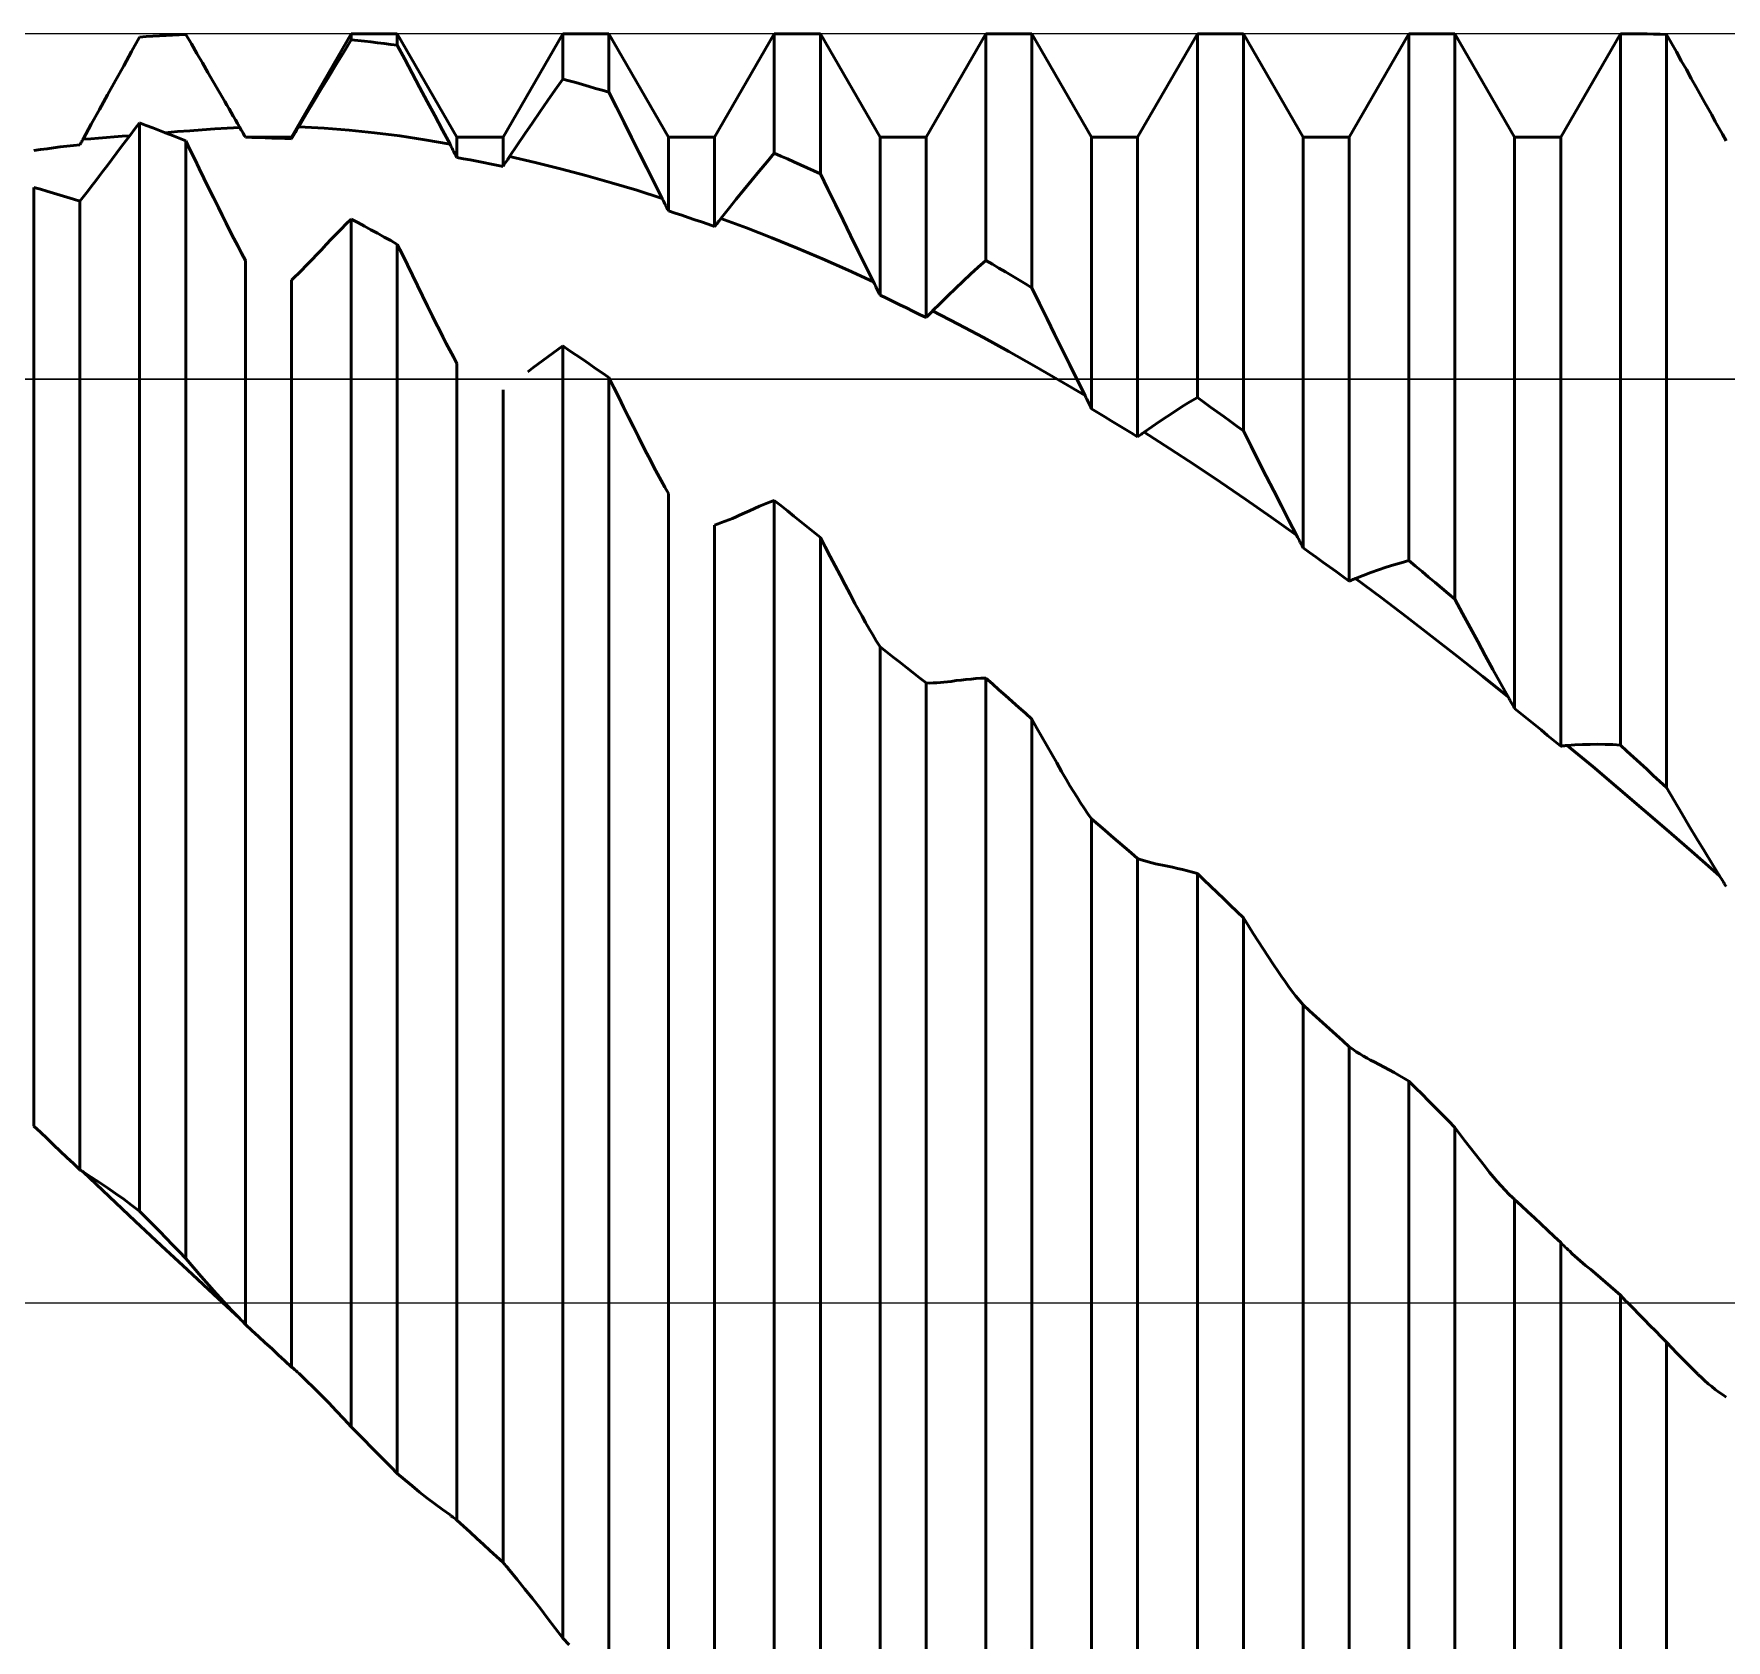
# Model space of a CAD drawing. Header units: millimetres. Extents: x -108 to 139, y -57 to 79.
# Drawn here: x 23.62 to 36.32, y -2.53 to 9.53 of the extents above; entities that cross this region are included whole.
import ezdxf

# ---------------------------------------------------------------- set-up
doc = ezdxf.new("R2010")
doc.units = ezdxf.units.MM
doc.header["$LTSCALE"] = 8
doc.linetypes.add('LONGDASH_DASH', pattern=[0.85, 0.4, -0.2, 0.05, -0.2])
for name, color, linetype in [('1', 4, 'CONTINUOUS'), ('4', 2, 'LONGDASH_DASH'), ('CUT', 1, 'CONTINUOUS'), ('NOCUT', 7, 'CONTINUOUS'), ('SK4', 2, 'LONGDASH_DASH')]:
    doc.layers.add(name, color=color, linetype=linetype)

msp = doc.modelspace()

# ---------------------------------------------------------------- linework, layer by layer
at = {"layer": '1', "color": 4, "linetype": 'CONTINUOUS', "lineweight": 50}
for p, q in [((24.355, 9.392), (24.415, 9.5)), ((24.415, 9.5), (24.464, 9.504)), ((24.464, 9.504), (24.514, 9.507)), ((24.514, 9.507), (24.563, 9.51)), ((24.563, 9.51), (24.613, 9.513)), ((24.613, 9.513), (24.662, 9.515)), ((24.662, 9.515), (24.712, 9.517)), ((24.712, 9.517), (24.761, 9.519)), ((24.803, 9.449), (24.761, 9.519)), ((24.845, 9.378), (24.803, 9.449)), ((25.555, 8.75), (26.003, 9.525)), ((25.947, 9.388), (26.003, 9.479)), ((26.003, 9.525), (26.349, 9.525)), ((26.003, 9.479), (26.003, 9.525)), ((26.052, 9.474), (26.003, 9.479)), ((26.102, 9.469), (26.052, 9.474)), ((26.151, 9.464), (26.102, 9.469)), ((26.201, 9.458), (26.151, 9.464)), ((26.25, 9.452), (26.201, 9.458)), ((26.3, 9.445), (26.25, 9.452)), ((26.349, 9.439), (26.3, 9.445)), ((26.797, 8.75), (26.349, 9.525)), ((26.349, 9.439), (26.349, 9.525)), ((26.405, 9.334), (26.349, 9.439)), ((27.143, 8.75), (27.591, 9.525)), ((27.591, 9.525), (27.937, 9.525)), ((27.591, 9.186), (27.591, 9.525)), ((28.385, 8.75), (27.937, 9.525)), ((27.937, 9.087), (27.937, 9.525)), ((28.731, 8.75), (29.179, 9.525)), ((29.179, 9.525), (29.525, 9.525)), ((29.179, 8.629), (29.179, 9.525)), ((29.973, 8.75), (29.525, 9.525)), ((29.525, 8.474), (29.525, 9.525)), ((30.319, 8.75), (30.767, 9.525)), ((30.767, 9.525), (31.113, 9.525)), ((30.767, 7.825), (30.767, 9.525)), ((31.561, 8.75), (31.113, 9.525)), ((31.113, 7.618), (31.113, 9.525)), ((31.907, 8.75), (32.355, 9.525)), ((32.355, 9.525), (32.701, 9.525)), ((32.355, 6.795), (32.355, 9.525)), ((33.149, 8.75), (32.701, 9.525)), ((32.701, 6.544), (32.701, 9.525)), ((33.495, 8.75), (33.943, 9.525)), ((33.943, 9.525), (34.289, 9.525)), ((33.943, 5.571), (33.943, 9.525)), ((34.737, 8.75), (34.289, 9.525)), ((34.289, 5.281), (34.289, 9.525)), ((35.083, 8.75), (35.531, 9.525)), ((35.531, 9.525), (35.586, 9.525)), ((35.531, 4.187), (35.531, 9.525)), ((35.635, 9.525), (35.586, 9.525)), ((35.683, 9.524), (35.635, 9.525)), ((35.732, 9.524), (35.683, 9.524)), ((35.78, 9.523), (35.732, 9.524)), ((35.829, 9.522), (35.78, 9.523)), ((35.877, 9.52), (35.829, 9.522)), ((35.914, 9.455), (35.877, 9.52)), ((35.877, 3.867), (35.877, 9.52)), ((35.951, 9.389), (35.914, 9.455)), ((24.234, 9.176), (24.295, 9.284)), ((24.295, 9.284), (24.355, 9.392)), ((24.886, 9.307), (24.845, 9.378)), ((24.928, 9.235), (24.886, 9.307)), ((25.835, 9.203), (25.891, 9.296)), ((25.891, 9.296), (25.947, 9.388)), ((26.461, 9.23), (26.405, 9.334)), ((35.988, 9.323), (35.951, 9.389)), ((36.026, 9.257), (35.988, 9.323)), ((24.174, 9.067), (24.234, 9.176)), ((24.97, 9.163), (24.928, 9.235)), ((25.012, 9.09), (24.97, 9.163)), ((25.778, 9.11), (25.835, 9.203)), ((26.517, 9.124), (26.461, 9.23)), ((27.534, 9.105), (27.591, 9.186)), ((27.64, 9.173), (27.591, 9.186)), ((27.69, 9.159), (27.64, 9.173)), ((27.739, 9.145), (27.69, 9.159)), ((36.063, 9.191), (36.026, 9.257)), ((36.1, 9.124), (36.063, 9.191)), ((24.113, 8.957), (24.174, 9.067)), ((25.054, 9.018), (25.012, 9.09)), ((25.722, 9.016), (25.778, 9.11)), ((26.574, 9.018), (26.517, 9.124)), ((27.421, 8.941), (27.477, 9.023)), ((27.477, 9.023), (27.534, 9.105)), ((27.789, 9.131), (27.739, 9.145)), ((27.838, 9.116), (27.789, 9.131)), ((27.888, 9.102), (27.838, 9.116)), ((27.937, 9.087), (27.888, 9.102)), ((27.994, 8.974), (27.937, 9.087)), ((36.137, 9.058), (36.1, 9.124)), ((36.163, 9.011), (36.137, 9.058)), ((24.052, 8.846), (24.113, 8.957)), ((25.07, 8.99), (25.054, 9.018)), ((25.209, 8.75), (25.054, 9.018)), ((25.086, 8.963), (25.07, 8.99)), ((25.102, 8.935), (25.086, 8.963)), ((25.118, 8.907), (25.102, 8.935)), ((25.134, 8.879), (25.118, 8.907)), ((25.609, 8.827), (25.665, 8.922)), ((25.665, 8.922), (25.722, 9.016)), ((26.631, 8.911), (26.574, 9.018)), ((26.688, 8.803), (26.631, 8.911)), ((27.364, 8.858), (27.421, 8.941)), ((28.051, 8.86), (27.994, 8.974)), ((36.19, 8.964), (36.163, 9.011)), ((36.216, 8.916), (36.19, 8.964)), ((36.243, 8.868), (36.216, 8.916)), ((23.99, 8.735), (24.052, 8.846)), ((24.311, 8.722), (24.346, 8.767)), ((24.346, 8.767), (24.38, 8.812)), ((24.38, 8.812), (24.415, 8.856)), ((24.464, 8.837), (24.415, 8.856)), ((24.415, 0.689), (24.415, 8.856)), ((24.514, 8.819), (24.464, 8.837)), ((24.563, 8.799), (24.514, 8.819)), ((24.613, 8.78), (24.563, 8.799)), ((24.604, 8.783), (24.698, 8.791)), ((24.662, 8.761), (24.613, 8.78)), ((24.698, 8.791), (24.791, 8.798)), ((24.791, 8.798), (24.885, 8.805)), ((24.885, 8.805), (24.979, 8.811)), ((24.979, 8.811), (25.072, 8.817)), ((25.072, 8.817), (25.166, 8.823)), ((25.15, 8.851), (25.134, 8.879)), ((25.166, 8.823), (25.15, 8.851)), ((25.172, 8.812), (25.166, 8.823)), ((25.178, 8.801), (25.172, 8.812)), ((25.185, 8.791), (25.178, 8.801)), ((25.191, 8.78), (25.185, 8.791)), ((25.197, 8.77), (25.191, 8.78)), ((25.203, 8.759), (25.197, 8.77)), ((25.571, 8.762), (25.578, 8.775)), ((25.578, 8.775), (25.586, 8.788)), ((25.586, 8.788), (25.593, 8.801)), ((25.593, 8.801), (25.601, 8.814)), ((25.601, 8.814), (25.609, 8.827)), ((25.799, 8.818), (25.609, 8.827)), ((25.988, 8.803), (25.799, 8.818)), ((26.178, 8.783), (25.988, 8.803)), ((26.367, 8.759), (26.178, 8.783)), ((26.745, 8.696), (26.688, 8.803)), ((27.249, 8.689), (27.307, 8.774)), ((27.307, 8.774), (27.364, 8.858)), ((28.108, 8.747), (28.051, 8.86)), ((36.27, 8.819), (36.243, 8.868)), ((36.297, 8.771), (36.27, 8.819)), ((36.325, 8.721), (36.297, 8.771)), ((23.621, 8.649), (23.67, 8.656)), ((23.67, 8.656), (23.72, 8.663)), ((23.72, 8.663), (23.769, 8.669)), ((23.769, 8.669), (23.819, 8.676)), ((23.819, 8.676), (23.868, 8.682)), ((23.868, 8.682), (23.918, 8.687)), ((23.918, 8.687), (23.967, 8.693)), ((23.967, 8.693), (23.971, 8.699)), ((23.971, 8.699), (23.974, 8.705)), ((23.974, 8.705), (23.977, 8.711)), ((23.977, 8.711), (23.98, 8.717)), ((23.98, 8.717), (23.984, 8.723)), ((23.984, 8.723), (23.987, 8.729)), ((23.987, 8.729), (23.99, 8.735)), ((23.99, 8.735), (24.049, 8.738)), ((24.049, 8.738), (24.107, 8.742)), ((24.107, 8.742), (24.166, 8.746)), ((24.166, 8.746), (24.224, 8.751)), ((24.224, 8.751), (24.283, 8.756)), ((24.241, 8.629), (24.276, 8.676)), ((24.276, 8.676), (24.311, 8.722)), ((24.283, 8.756), (24.341, 8.76)), ((24.712, 8.741), (24.662, 8.761)), ((24.761, 8.721), (24.712, 8.741)), ((24.794, 8.653), (24.761, 8.721)), ((24.761, 0.334), (24.761, 8.721)), ((24.828, 8.584), (24.794, 8.653)), ((25.209, 8.749), (25.203, 8.759)), ((25.209, 8.75), (25.555, 8.75)), ((25.209, 8.749), (25.209, 8.75)), ((25.258, 8.748), (25.209, 8.749)), ((25.308, 8.746), (25.258, 8.748)), ((25.357, 8.745), (25.308, 8.746)), ((25.407, 8.743), (25.357, 8.745)), ((25.456, 8.741), (25.407, 8.743)), ((25.506, 8.739), (25.456, 8.741)), ((25.555, 8.737), (25.506, 8.739)), ((25.555, 8.737), (25.563, 8.75)), ((25.555, 8.737), (25.555, 8.75)), ((25.563, 8.75), (25.571, 8.762)), ((26.556, 8.729), (26.367, 8.759)), ((26.745, 8.696), (26.556, 8.729)), ((26.752, 8.681), (26.745, 8.696)), ((26.76, 8.667), (26.752, 8.681)), ((26.767, 8.653), (26.76, 8.667)), ((26.774, 8.639), (26.767, 8.653)), ((26.782, 8.625), (26.774, 8.639)), ((26.797, 8.75), (27.143, 8.75)), ((26.797, 8.597), (26.797, 8.75)), ((27.143, 8.53), (27.143, 8.75)), ((27.192, 8.604), (27.249, 8.689)), ((28.165, 8.633), (28.108, 8.747)), ((28.385, 8.75), (28.731, 8.75)), ((28.385, 8.197), (28.385, 8.75)), ((28.731, 8.078), (28.731, 8.75)), ((29.973, 8.75), (30.319, 8.75)), ((29.973, 7.563), (29.973, 8.75)), ((30.319, 7.395), (30.319, 8.75)), ((31.561, 8.75), (31.907, 8.75)), ((31.561, 6.711), (31.561, 8.75)), ((31.907, 6.499), (31.907, 8.75)), ((33.149, 8.75), (33.495, 8.75)), ((33.149, 5.667), (33.149, 8.75)), ((33.495, 5.416), (33.495, 8.75)), ((34.737, 8.75), (35.083, 8.75)), ((34.737, 4.46), (34.737, 8.75)), ((35.083, 4.178), (35.083, 8.75)), ((24.141, 8.496), (24.17, 8.535)), ((24.17, 8.535), (24.206, 8.583)), ((24.206, 8.583), (24.241, 8.629)), ((24.863, 8.514), (24.828, 8.584)), ((24.897, 8.443), (24.863, 8.514)), ((26.789, 8.611), (26.782, 8.625)), ((26.797, 8.597), (26.789, 8.611)), ((26.846, 8.588), (26.797, 8.597)), ((26.896, 8.579), (26.846, 8.588)), ((26.945, 8.57), (26.896, 8.579)), ((26.995, 8.56), (26.945, 8.57)), ((27.044, 8.55), (26.995, 8.56)), ((27.094, 8.54), (27.044, 8.55)), ((27.143, 8.53), (27.094, 8.54)), ((27.143, 8.53), (27.15, 8.541)), ((27.15, 8.541), (27.157, 8.551)), ((27.157, 8.551), (27.164, 8.562)), ((27.164, 8.562), (27.171, 8.572)), ((27.171, 8.572), (27.178, 8.583)), ((27.178, 8.583), (27.185, 8.593)), ((27.185, 8.593), (27.192, 8.604)), ((27.383, 8.559), (27.192, 8.604)), ((27.574, 8.512), (27.383, 8.559)), ((27.765, 8.461), (27.574, 8.512)), ((28.223, 8.519), (28.165, 8.633)), ((28.28, 8.405), (28.223, 8.519)), ((29.065, 8.494), (29.122, 8.562)), ((29.122, 8.562), (29.179, 8.629)), ((29.228, 8.608), (29.179, 8.629)), ((29.278, 8.586), (29.228, 8.608)), ((29.327, 8.564), (29.278, 8.586)), ((29.377, 8.542), (29.327, 8.564)), ((29.426, 8.52), (29.377, 8.542)), ((29.476, 8.497), (29.426, 8.52)), ((24.054, 8.382), (24.083, 8.42)), ((24.083, 8.42), (24.112, 8.458)), ((24.112, 8.458), (24.141, 8.496)), ((24.933, 8.37), (24.897, 8.443)), ((27.956, 8.407), (27.765, 8.461)), ((28.147, 8.351), (27.956, 8.407)), ((28.338, 8.29), (28.28, 8.405)), ((28.951, 8.355), (29.008, 8.425)), ((29.008, 8.425), (29.065, 8.494)), ((29.525, 8.474), (29.476, 8.497)), ((29.582, 8.359), (29.525, 8.474)), ((23.67, 8.358), (23.621, 8.371)), ((23.621, 1.326), (23.621, 8.371)), ((23.719, 8.344), (23.67, 8.358)), ((23.769, 8.329), (23.719, 8.344)), ((23.818, 8.315), (23.769, 8.329)), ((23.868, 8.3), (23.818, 8.315)), ((23.918, 8.285), (23.868, 8.3)), ((23.967, 8.27), (23.918, 8.285)), ((23.967, 8.27), (23.996, 8.307)), ((23.967, 0.998), (23.967, 8.27)), ((23.996, 8.307), (24.025, 8.344)), ((24.025, 8.344), (24.054, 8.382)), ((24.969, 8.297), (24.933, 8.37)), ((25.006, 8.222), (24.969, 8.297)), ((28.338, 8.29), (28.147, 8.351)), ((28.345, 8.277), (28.338, 8.29)), ((28.351, 8.264), (28.345, 8.277)), ((28.358, 8.25), (28.351, 8.264)), ((28.837, 8.213), (28.894, 8.284)), ((28.894, 8.284), (28.951, 8.355)), ((29.639, 8.243), (29.582, 8.359)), ((25.035, 8.163), (25.006, 8.222)), ((25.064, 8.105), (25.035, 8.163)), ((25.965, 8.098), (26.003, 8.135)), ((26.052, 8.108), (26.003, 8.135)), ((26.003, -0.93), (26.003, 8.135)), ((28.365, 8.237), (28.358, 8.25)), ((28.371, 8.224), (28.365, 8.237)), ((28.378, 8.21), (28.371, 8.224)), ((28.385, 8.197), (28.378, 8.21)), ((28.434, 8.18), (28.385, 8.197)), ((28.484, 8.164), (28.434, 8.18)), ((28.533, 8.147), (28.484, 8.164)), ((28.583, 8.13), (28.533, 8.147)), ((28.766, 8.122), (28.772, 8.131)), ((28.772, 8.131), (28.779, 8.14)), ((28.779, 8.14), (28.837, 8.213)), ((28.97, 8.069), (28.779, 8.14)), ((29.695, 8.127), (29.639, 8.243)), ((25.093, 8.047), (25.064, 8.105)), ((25.122, 7.99), (25.093, 8.047)), ((25.853, 7.983), (25.891, 8.022)), ((25.891, 8.022), (25.928, 8.06)), ((25.928, 8.06), (25.965, 8.098)), ((26.102, 8.082), (26.052, 8.108)), ((26.151, 8.055), (26.102, 8.082)), ((26.201, 8.028), (26.151, 8.055)), ((26.25, 8), (26.201, 8.028)), ((28.632, 8.113), (28.583, 8.13)), ((28.682, 8.096), (28.632, 8.113)), ((28.731, 8.078), (28.682, 8.096)), ((28.731, 8.078), (28.738, 8.087)), ((28.738, 8.087), (28.745, 8.096)), ((28.745, 8.096), (28.752, 8.105)), ((28.752, 8.105), (28.759, 8.114)), ((28.759, 8.114), (28.766, 8.122)), ((29.161, 7.995), (28.97, 8.069)), ((29.752, 8.011), (29.695, 8.127)), ((29.809, 7.895), (29.752, 8.011)), ((25.151, 7.934), (25.122, 7.99)), ((25.18, 7.879), (25.151, 7.934)), ((25.209, 7.825), (25.18, 7.879)), ((25.741, 7.865), (25.779, 7.905)), ((25.779, 7.905), (25.816, 7.945)), ((25.816, 7.945), (25.853, 7.983)), ((26.3, 7.973), (26.25, 8)), ((26.349, 7.945), (26.3, 7.973)), ((26.387, 7.868), (26.349, 7.945)), ((26.349, -1.28), (26.349, 7.945)), ((29.352, 7.917), (29.161, 7.995)), ((29.542, 7.836), (29.352, 7.917)), ((29.866, 7.779), (29.809, 7.895)), ((25.209, -0.162), (25.209, 7.825)), ((25.608, 7.727), (25.634, 7.754)), ((25.634, 7.754), (25.661, 7.781)), ((25.661, 7.781), (25.687, 7.809)), ((25.687, 7.809), (25.714, 7.837)), ((25.714, 7.837), (25.741, 7.865)), ((26.425, 7.791), (26.387, 7.868)), ((26.462, 7.713), (26.425, 7.791)), ((29.733, 7.751), (29.542, 7.836)), ((29.924, 7.663), (29.733, 7.751)), ((29.924, 7.663), (29.866, 7.779)), ((30.653, 7.721), (30.71, 7.774)), ((30.71, 7.774), (30.767, 7.825)), ((30.816, 7.796), (30.767, 7.825)), ((30.866, 7.767), (30.816, 7.796)), ((30.915, 7.738), (30.866, 7.767)), ((25.555, 7.675), (25.581, 7.701)), ((25.555, -0.482), (25.555, 7.675)), ((25.581, 7.701), (25.608, 7.727)), ((26.5, 7.636), (26.462, 7.713)), ((26.538, 7.559), (26.5, 7.636)), ((29.931, 7.649), (29.924, 7.663)), ((29.938, 7.635), (29.931, 7.649)), ((29.945, 7.62), (29.938, 7.635)), ((30.54, 7.614), (30.597, 7.668)), ((30.597, 7.668), (30.653, 7.721)), ((30.965, 7.708), (30.915, 7.738)), ((31.014, 7.678), (30.965, 7.708)), ((31.064, 7.648), (31.014, 7.678)), ((31.113, 7.618), (31.064, 7.648)), ((26.576, 7.482), (26.538, 7.559)), ((29.952, 7.606), (29.945, 7.62)), ((29.959, 7.592), (29.952, 7.606)), ((29.966, 7.577), (29.959, 7.592)), ((29.973, 7.563), (29.966, 7.577)), ((30.022, 7.54), (29.973, 7.563)), ((30.072, 7.516), (30.022, 7.54)), ((30.121, 7.492), (30.072, 7.516)), ((30.368, 7.445), (30.425, 7.502)), ((30.425, 7.502), (30.483, 7.559)), ((30.483, 7.559), (30.54, 7.614)), ((31.17, 7.502), (31.113, 7.618)), ((31.227, 7.386), (31.17, 7.502)), ((26.614, 7.405), (26.576, 7.482)), ((26.639, 7.354), (26.614, 7.405)), ((30.171, 7.468), (30.121, 7.492)), ((30.22, 7.444), (30.171, 7.468)), ((30.27, 7.419), (30.22, 7.444)), ((30.319, 7.395), (30.27, 7.419)), ((30.319, 7.395), (30.326, 7.402)), ((30.326, 7.402), (30.333, 7.409)), ((30.333, 7.409), (30.34, 7.417)), ((30.34, 7.417), (30.347, 7.424)), ((30.347, 7.424), (30.354, 7.431)), ((30.354, 7.431), (30.361, 7.438)), ((30.361, 7.438), (30.368, 7.445)), ((30.559, 7.347), (30.368, 7.445)), ((31.283, 7.271), (31.227, 7.386)), ((26.665, 7.303), (26.639, 7.354)), ((26.691, 7.252), (26.665, 7.303)), ((26.717, 7.201), (26.691, 7.252)), ((30.749, 7.245), (30.559, 7.347)), ((30.94, 7.14), (30.749, 7.245)), ((31.34, 7.155), (31.283, 7.271)), ((26.743, 7.15), (26.717, 7.201)), ((26.77, 7.1), (26.743, 7.15)), ((27.479, 7.101), (27.516, 7.129)), ((27.516, 7.129), (27.554, 7.155)), ((27.554, 7.155), (27.591, 7.182)), ((27.64, 7.149), (27.591, 7.182)), ((27.591, -2.518), (27.591, 7.182)), ((27.69, 7.115), (27.64, 7.149)), ((27.739, 7.082), (27.69, 7.115)), ((31.131, 7.033), (30.94, 7.14)), ((31.398, 7.04), (31.34, 7.155)), ((26.797, 7.05), (26.77, 7.1)), ((26.797, -1.631), (26.797, 7.05)), ((27.33, 6.988), (27.367, 7.017)), ((27.367, 7.017), (27.405, 7.046)), ((27.405, 7.046), (27.442, 7.074)), ((27.442, 7.074), (27.479, 7.101)), ((27.789, 7.048), (27.739, 7.082)), ((27.838, 7.014), (27.789, 7.048)), ((27.888, 6.98), (27.838, 7.014)), ((31.321, 6.923), (31.131, 7.033)), ((31.455, 6.924), (31.398, 7.04)), ((27.937, 6.946), (27.888, 6.98)), ((27.974, 6.871), (27.937, 6.946)), ((27.937, -2.856), (27.937, 6.946)), ((28.011, 6.797), (27.974, 6.871)), ((31.512, 6.81), (31.321, 6.923)), ((31.512, 6.81), (31.455, 6.924)), ((27.143, -1.949), (27.143, 6.853)), ((28.048, 6.723), (28.011, 6.797)), ((31.519, 6.796), (31.512, 6.81)), ((31.526, 6.782), (31.519, 6.796)), ((31.533, 6.768), (31.526, 6.782)), ((31.54, 6.753), (31.533, 6.768)), ((31.547, 6.739), (31.54, 6.753)), ((31.554, 6.725), (31.547, 6.739)), ((32.241, 6.727), (32.298, 6.762)), ((32.298, 6.762), (32.355, 6.795)), ((32.404, 6.76), (32.355, 6.795)), ((32.454, 6.724), (32.404, 6.76)), ((28.085, 6.649), (28.048, 6.723)), ((28.122, 6.575), (28.085, 6.649)), ((31.561, 6.711), (31.554, 6.725)), ((31.61, 6.681), (31.561, 6.711)), ((31.66, 6.651), (31.61, 6.681)), ((31.709, 6.621), (31.66, 6.651)), ((31.759, 6.591), (31.709, 6.621)), ((32.013, 6.576), (32.071, 6.615)), ((32.071, 6.615), (32.128, 6.653)), ((32.128, 6.653), (32.185, 6.691)), ((32.185, 6.691), (32.241, 6.727)), ((32.503, 6.689), (32.454, 6.724)), ((32.553, 6.653), (32.503, 6.689)), ((32.602, 6.617), (32.553, 6.653)), ((32.652, 6.58), (32.602, 6.617)), ((28.159, 6.501), (28.122, 6.575)), ((28.196, 6.427), (28.159, 6.501)), ((31.808, 6.56), (31.759, 6.591)), ((31.858, 6.53), (31.808, 6.56)), ((31.907, 6.499), (31.858, 6.53)), ((31.907, 6.499), (31.914, 6.504)), ((31.914, 6.504), (31.921, 6.51)), ((31.921, 6.51), (31.928, 6.515)), ((31.928, 6.515), (31.935, 6.52)), ((31.935, 6.52), (31.942, 6.525)), ((31.942, 6.525), (31.949, 6.53)), ((31.949, 6.53), (31.956, 6.535)), ((31.956, 6.535), (32.013, 6.576)), ((32.147, 6.413), (31.956, 6.535)), ((32.701, 6.544), (32.652, 6.58)), ((32.758, 6.431), (32.701, 6.544)), ((28.222, 6.376), (28.196, 6.427)), ((28.249, 6.324), (28.222, 6.376)), ((32.338, 6.288), (32.147, 6.413)), ((32.815, 6.318), (32.758, 6.431)), ((28.275, 6.273), (28.249, 6.324)), ((28.302, 6.223), (28.275, 6.273)), ((32.528, 6.16), (32.338, 6.288)), ((32.872, 6.206), (32.815, 6.318)), ((28.33, 6.173), (28.302, 6.223)), ((28.357, 6.123), (28.33, 6.173)), ((28.385, 6.075), (28.357, 6.123)), ((32.719, 6.029), (32.528, 6.16)), ((32.929, 6.094), (32.872, 6.206)), ((28.385, -3.062), (28.385, 6.075)), ((29.031, 5.963), (29.068, 5.979)), ((29.068, 5.979), (29.105, 5.994)), ((29.105, 5.994), (29.142, 6.009)), ((29.142, 6.009), (29.179, 6.023)), ((29.228, 5.984), (29.179, 6.023)), ((29.179, -4.032), (29.179, 6.023)), ((29.278, 5.944), (29.228, 5.984)), ((32.91, 5.897), (32.719, 6.029)), ((32.986, 5.983), (32.929, 6.094)), ((33.043, 5.872), (32.986, 5.983)), ((28.731, 5.837), (28.758, 5.846)), ((28.758, 5.846), (28.784, 5.856)), ((28.784, 5.856), (28.811, 5.866)), ((28.811, 5.866), (28.838, 5.877)), ((28.838, 5.877), (28.865, 5.888)), ((28.865, 5.888), (28.892, 5.9)), ((28.892, 5.9), (28.919, 5.912)), ((28.919, 5.912), (28.957, 5.93)), ((28.957, 5.93), (28.994, 5.946)), ((28.994, 5.946), (29.031, 5.963)), ((29.327, 5.905), (29.278, 5.944)), ((29.377, 5.865), (29.327, 5.905)), ((29.426, 5.825), (29.377, 5.865)), ((33.1, 5.761), (32.91, 5.897)), ((33.1, 5.761), (33.043, 5.872)), ((28.731, -3.363), (28.731, 5.837)), ((29.476, 5.785), (29.426, 5.825)), ((29.525, 5.745), (29.476, 5.785)), ((29.562, 5.674), (29.525, 5.745)), ((29.525, -4.349), (29.525, 5.745)), ((33.107, 5.748), (33.1, 5.761)), ((33.114, 5.734), (33.107, 5.748)), ((33.121, 5.721), (33.114, 5.734)), ((33.128, 5.708), (33.121, 5.721)), ((29.599, 5.603), (29.562, 5.674)), ((29.636, 5.532), (29.599, 5.603)), ((33.135, 5.694), (33.128, 5.708)), ((33.142, 5.681), (33.135, 5.694)), ((33.149, 5.667), (33.142, 5.681)), ((33.198, 5.632), (33.149, 5.667)), ((33.248, 5.596), (33.198, 5.632)), ((33.297, 5.56), (33.248, 5.596)), ((29.674, 5.461), (29.636, 5.532)), ((33.347, 5.525), (33.297, 5.56)), ((33.396, 5.489), (33.347, 5.525)), ((33.446, 5.453), (33.396, 5.489)), ((33.601, 5.46), (33.658, 5.481)), ((33.658, 5.481), (33.715, 5.502)), ((33.715, 5.502), (33.772, 5.521)), ((33.772, 5.521), (33.829, 5.539)), ((33.829, 5.539), (33.886, 5.555)), ((33.886, 5.555), (33.943, 5.571)), ((33.992, 5.53), (33.943, 5.571)), ((34.042, 5.489), (33.992, 5.53)), ((34.091, 5.448), (34.042, 5.489)), ((29.711, 5.39), (29.674, 5.461)), ((29.748, 5.32), (29.711, 5.39)), ((33.495, 5.416), (33.446, 5.453)), ((33.495, 5.416), (33.502, 5.419)), ((33.502, 5.419), (33.509, 5.423)), ((33.509, 5.423), (33.516, 5.426)), ((33.516, 5.426), (33.523, 5.429)), ((33.523, 5.429), (33.53, 5.432)), ((33.53, 5.432), (33.537, 5.435)), ((33.537, 5.435), (33.543, 5.437)), ((33.543, 5.437), (33.601, 5.46)), ((33.734, 5.294), (33.543, 5.438)), ((34.141, 5.406), (34.091, 5.448)), ((34.19, 5.365), (34.141, 5.406)), ((34.24, 5.323), (34.19, 5.365)), ((29.785, 5.25), (29.748, 5.32)), ((29.812, 5.201), (29.785, 5.25)), ((33.925, 5.149), (33.734, 5.294)), ((34.289, 5.281), (34.24, 5.323)), ((34.346, 5.175), (34.289, 5.281)), ((29.838, 5.154), (29.812, 5.201)), ((29.864, 5.106), (29.838, 5.154)), ((29.891, 5.06), (29.864, 5.106)), ((34.116, 5.002), (33.925, 5.149)), ((34.403, 5.069), (34.346, 5.175)), ((29.918, 5.014), (29.891, 5.06)), ((29.945, 4.968), (29.918, 5.014)), ((29.973, 4.924), (29.945, 4.968)), ((34.306, 4.853), (34.116, 5.002)), ((34.46, 4.963), (34.403, 5.069)), ((34.516, 4.859), (34.46, 4.963)), ((30.022, 4.886), (29.973, 4.924)), ((29.973, -4.4), (29.973, 4.924)), ((30.072, 4.847), (30.022, 4.886)), ((30.121, 4.808), (30.072, 4.847)), ((34.497, 4.701), (34.306, 4.853)), ((34.574, 4.755), (34.516, 4.859)), ((30.171, 4.77), (30.121, 4.808)), ((30.22, 4.731), (30.171, 4.77)), ((30.27, 4.692), (30.22, 4.731)), ((34.688, 4.548), (34.497, 4.701)), ((34.631, 4.651), (34.574, 4.755)), ((30.319, 4.653), (30.27, 4.692)), ((30.346, 4.652), (30.319, 4.653)), ((30.319, -4.678), (30.319, 4.653)), ((30.346, 4.652), (30.372, 4.653)), ((30.372, 4.653), (30.399, 4.654)), ((30.399, 4.654), (30.426, 4.656)), ((30.426, 4.656), (30.453, 4.658)), ((30.453, 4.658), (30.48, 4.661)), ((30.48, 4.661), (30.507, 4.664)), ((30.507, 4.664), (30.544, 4.67)), ((30.544, 4.67), (30.581, 4.674)), ((30.581, 4.674), (30.618, 4.679)), ((30.618, 4.679), (30.656, 4.682)), ((30.656, 4.682), (30.693, 4.685)), ((30.693, 4.685), (30.73, 4.688)), ((30.73, 4.688), (30.767, 4.69)), ((30.816, 4.646), (30.767, 4.69)), ((30.767, -5.431), (30.767, 4.69)), ((30.866, 4.602), (30.816, 4.646)), ((30.915, 4.558), (30.866, 4.602)), ((34.688, 4.548), (34.631, 4.651)), ((30.965, 4.514), (30.915, 4.558)), ((31.014, 4.469), (30.965, 4.514)), ((31.064, 4.425), (31.014, 4.469)), ((34.695, 4.536), (34.688, 4.548)), ((34.702, 4.523), (34.695, 4.536)), ((34.709, 4.511), (34.702, 4.523)), ((34.716, 4.498), (34.709, 4.511)), ((34.723, 4.485), (34.716, 4.498)), ((34.73, 4.473), (34.723, 4.485)), ((34.737, 4.46), (34.73, 4.473)), ((34.786, 4.42), (34.737, 4.46)), ((31.113, 4.38), (31.064, 4.425)), ((31.15, 4.314), (31.113, 4.38)), ((31.113, -5.717), (31.113, 4.38)), ((34.836, 4.38), (34.786, 4.42)), ((34.885, 4.34), (34.836, 4.38)), ((34.935, 4.3), (34.885, 4.34)), ((31.187, 4.249), (31.15, 4.314)), ((31.224, 4.183), (31.187, 4.249)), ((34.984, 4.259), (34.935, 4.3)), ((35.034, 4.219), (34.984, 4.259)), ((35.083, 4.178), (35.034, 4.219)), ((35.247, 4.191), (35.304, 4.192)), ((35.304, 4.192), (35.361, 4.193)), ((35.417, 4.192), (35.361, 4.193)), ((31.262, 4.118), (31.224, 4.183)), ((31.299, 4.054), (31.262, 4.118)), ((35.083, 4.178), (35.09, 4.179)), ((35.09, 4.179), (35.097, 4.18)), ((35.097, 4.18), (35.104, 4.181)), ((35.104, 4.181), (35.111, 4.182)), ((35.111, 4.182), (35.118, 4.183)), ((35.118, 4.183), (35.125, 4.184)), ((35.125, 4.184), (35.132, 4.184)), ((35.132, 4.184), (35.189, 4.188)), ((35.323, 4.025), (35.132, 4.184)), ((35.189, 4.188), (35.247, 4.191)), ((35.474, 4.19), (35.417, 4.192)), ((35.531, 4.187), (35.474, 4.19)), ((35.58, 4.141), (35.531, 4.187)), ((35.63, 4.096), (35.58, 4.141)), ((35.679, 4.05), (35.63, 4.096)), ((31.336, 3.989), (31.299, 4.054)), ((31.373, 3.925), (31.336, 3.989)), ((35.514, 3.864), (35.323, 4.025)), ((35.729, 4.005), (35.679, 4.05)), ((35.778, 3.959), (35.729, 4.005)), ((35.828, 3.913), (35.778, 3.959)), ((31.399, 3.881), (31.373, 3.925)), ((31.426, 3.838), (31.399, 3.881)), ((31.452, 3.795), (31.426, 3.838)), ((35.704, 3.701), (35.514, 3.864)), ((35.877, 3.867), (35.828, 3.913)), ((35.934, 3.77), (35.877, 3.867)), ((31.479, 3.753), (31.452, 3.795)), ((31.506, 3.712), (31.479, 3.753)), ((31.533, 3.671), (31.506, 3.712)), ((35.895, 3.537), (35.704, 3.701)), ((35.991, 3.674), (35.934, 3.77)), ((31.561, 3.632), (31.533, 3.671)), ((31.61, 3.59), (31.561, 3.632)), ((31.561, -5.615), (31.561, 3.632)), ((31.66, 3.548), (31.61, 3.59)), ((36.048, 3.578), (35.991, 3.674)), ((36.105, 3.484), (36.048, 3.578)), ((31.709, 3.505), (31.66, 3.548)), ((31.759, 3.463), (31.709, 3.505)), ((31.808, 3.42), (31.759, 3.463)), ((36.086, 3.371), (35.895, 3.537)), ((36.162, 3.39), (36.105, 3.484)), ((31.858, 3.378), (31.808, 3.42)), ((31.907, 3.335), (31.858, 3.378)), ((31.934, 3.326), (31.907, 3.335)), ((31.907, -5.859), (31.907, 3.335)), ((31.96, 3.317), (31.934, 3.326)), ((31.987, 3.309), (31.96, 3.317)), ((32.014, 3.302), (31.987, 3.309)), ((36.276, 3.204), (36.086, 3.371)), ((36.219, 3.296), (36.162, 3.39)), ((32.04, 3.295), (32.014, 3.302)), ((32.067, 3.289), (32.04, 3.295)), ((32.094, 3.284), (32.067, 3.289)), ((32.132, 3.277), (32.094, 3.284)), ((32.169, 3.269), (32.132, 3.277)), ((32.206, 3.261), (32.169, 3.269)), ((32.243, 3.252), (32.206, 3.261)), ((32.281, 3.243), (32.243, 3.252)), ((32.318, 3.233), (32.281, 3.243)), ((32.355, 3.223), (32.318, 3.233)), ((32.404, 3.176), (32.355, 3.223)), ((32.355, -6.674), (32.355, 3.223)), ((36.276, 3.204), (36.219, 3.296)), ((36.283, 3.193), (36.276, 3.204)), ((36.29, 3.182), (36.283, 3.193)), ((36.297, 3.17), (36.29, 3.182)), ((32.454, 3.128), (32.404, 3.176)), ((32.503, 3.081), (32.454, 3.128)), ((32.553, 3.033), (32.503, 3.081)), ((36.304, 3.159), (36.297, 3.17)), ((36.311, 3.148), (36.304, 3.159)), ((36.318, 3.136), (36.311, 3.148)), ((36.325, 3.125), (36.318, 3.136)), ((32.602, 2.985), (32.553, 3.033)), ((32.652, 2.937), (32.602, 2.985)), ((32.701, 2.889), (32.652, 2.937)), ((32.738, 2.831), (32.701, 2.889)), ((32.701, -6.921), (32.701, 2.889)), ((32.775, 2.773), (32.738, 2.831)), ((32.812, 2.715), (32.775, 2.773)), ((32.85, 2.657), (32.812, 2.715)), ((32.887, 2.6), (32.85, 2.657)), ((32.924, 2.543), (32.887, 2.6)), ((32.961, 2.487), (32.924, 2.543)), ((32.987, 2.449), (32.961, 2.487)), ((33.014, 2.411), (32.987, 2.449)), ((33.04, 2.374), (33.014, 2.411)), ((33.067, 2.338), (33.04, 2.374)), ((33.094, 2.303), (33.067, 2.338)), ((33.121, 2.269), (33.094, 2.303)), ((33.149, 2.236), (33.121, 2.269)), ((33.198, 2.191), (33.149, 2.236)), ((33.149, -6.667), (33.149, 2.236)), ((33.248, 2.146), (33.198, 2.191)), ((33.297, 2.101), (33.248, 2.146)), ((33.347, 2.056), (33.297, 2.101)), ((33.396, 2.011), (33.347, 2.056)), ((33.446, 1.966), (33.396, 2.011)), ((33.495, 1.921), (33.446, 1.966)), ((33.522, 1.903), (33.495, 1.921)), ((33.495, -6.872), (33.495, 1.921)), ((33.548, 1.885), (33.522, 1.903)), ((33.575, 1.868), (33.548, 1.885)), ((33.602, 1.852), (33.575, 1.868)), ((33.629, 1.837), (33.602, 1.852)), ((33.656, 1.822), (33.629, 1.837)), ((33.683, 1.808), (33.656, 1.822)), ((33.72, 1.789), (33.683, 1.808)), ((33.758, 1.769), (33.72, 1.789)), ((33.795, 1.749), (33.758, 1.769)), ((33.832, 1.728), (33.795, 1.749)), ((33.869, 1.707), (33.832, 1.728)), ((33.906, 1.686), (33.869, 1.707)), ((33.943, 1.664), (33.906, 1.686)), ((33.992, 1.614), (33.943, 1.664)), ((33.943, -7.726), (33.943, 1.664)), ((34.042, 1.565), (33.992, 1.614)), ((34.091, 1.515), (34.042, 1.565)), ((34.141, 1.465), (34.091, 1.515)), ((34.19, 1.415), (34.141, 1.465)), ((34.24, 1.366), (34.19, 1.415)), ((23.67, 1.28), (23.621, 1.326)), ((23.72, 1.233), (23.67, 1.28)), ((34.289, 1.316), (34.24, 1.366)), ((34.326, 1.266), (34.289, 1.316)), ((34.289, -7.927), (34.289, 1.316)), ((23.769, 1.186), (23.72, 1.233)), ((23.819, 1.139), (23.769, 1.186)), ((34.363, 1.217), (34.326, 1.266)), ((34.4, 1.169), (34.363, 1.217)), ((34.437, 1.12), (34.4, 1.169)), ((23.868, 1.092), (23.819, 1.139)), ((23.918, 1.045), (23.868, 1.092)), ((23.967, 0.998), (23.918, 1.045)), ((34.475, 1.073), (34.437, 1.12)), ((34.512, 1.025), (34.475, 1.073)), ((34.549, 0.978), (34.512, 1.025)), ((23.971, 0.996), (23.967, 0.998)), ((23.974, 0.994), (23.971, 0.996)), ((23.977, 0.992), (23.974, 0.994)), ((23.98, 0.99), (23.977, 0.992)), ((23.984, 0.988), (23.98, 0.99)), ((23.987, 0.986), (23.984, 0.988)), ((23.99, 0.984), (23.987, 0.986)), ((24.186, 0.797), (23.99, 0.984)), ((24.052, 0.944), (23.99, 0.984)), ((24.113, 0.904), (24.052, 0.944)), ((24.174, 0.863), (24.113, 0.904)), ((34.578, 0.944), (34.549, 0.978)), ((34.606, 0.91), (34.578, 0.944)), ((34.635, 0.877), (34.606, 0.91)), ((24.234, 0.821), (24.174, 0.863)), ((24.381, 0.613), (24.186, 0.797)), ((24.295, 0.778), (24.234, 0.821)), ((24.355, 0.734), (24.295, 0.778)), ((34.665, 0.846), (34.635, 0.877)), ((34.694, 0.816), (34.665, 0.846)), ((34.724, 0.788), (34.694, 0.816)), ((34.726, 0.786), (34.724, 0.788)), ((34.728, 0.784), (34.726, 0.786)), ((34.73, 0.782), (34.728, 0.784)), ((34.732, 0.78), (34.73, 0.782)), ((34.735, 0.778), (34.732, 0.78)), ((34.737, 0.776), (34.735, 0.778)), ((34.786, 0.73), (34.737, 0.776)), ((34.737, -7.528), (34.737, 0.776)), ((24.415, 0.689), (24.355, 0.734)), ((24.464, 0.638), (24.415, 0.689)), ((24.514, 0.587), (24.464, 0.638)), ((34.836, 0.684), (34.786, 0.73)), ((34.885, 0.637), (34.836, 0.684)), ((34.935, 0.591), (34.885, 0.637)), ((24.577, 0.43), (24.381, 0.613)), ((24.563, 0.537), (24.514, 0.587)), ((24.613, 0.486), (24.563, 0.537)), ((34.984, 0.545), (34.935, 0.591)), ((35.034, 0.499), (34.984, 0.545)), ((24.773, 0.247), (24.577, 0.43)), ((24.662, 0.435), (24.613, 0.486)), ((24.712, 0.385), (24.662, 0.435)), ((24.761, 0.334), (24.712, 0.385)), ((35.083, 0.453), (35.034, 0.499)), ((35.094, 0.441), (35.083, 0.453)), ((35.083, -7.688), (35.083, 0.453)), ((35.105, 0.43), (35.094, 0.441)), ((35.116, 0.419), (35.105, 0.43)), ((35.128, 0.409), (35.116, 0.419)), ((35.139, 0.398), (35.128, 0.409)), ((35.15, 0.387), (35.139, 0.398)), ((35.17, 0.369), (35.15, 0.387)), ((24.819, 0.266), (24.761, 0.334)), ((24.876, 0.198), (24.819, 0.266)), ((35.19, 0.35), (35.17, 0.369)), ((35.21, 0.332), (35.19, 0.35)), ((35.23, 0.315), (35.21, 0.332)), ((35.25, 0.298), (35.23, 0.315)), ((35.27, 0.281), (35.25, 0.298)), ((35.308, 0.25), (35.27, 0.281)), ((24.969, 0.065), (24.773, 0.247)), ((24.934, 0.132), (24.876, 0.198)), ((24.992, 0.068), (24.934, 0.132)), ((35.345, 0.219), (35.308, 0.25)), ((35.382, 0.188), (35.345, 0.219)), ((35.42, 0.156), (35.382, 0.188)), ((35.457, 0.123), (35.42, 0.156)), ((25.166, -0.118), (24.969, 0.065)), ((25.05, 0.004), (24.992, 0.068)), ((25.108, -0.057), (25.05, 0.004)), ((35.494, 0.09), (35.457, 0.123)), ((35.531, 0.057), (35.494, 0.09)), ((35.547, 0.04), (35.531, 0.057)), ((35.531, -8.556), (35.531, 0.057)), ((35.555, 0.032), (35.547, 0.04)), ((35.57, 0.016), (35.555, 0.032)), ((35.578, 0.008), (35.57, 0.016)), ((35.586, 0), (35.578, 0.008)), ((35.628, -0.042), (35.586, 0)), ((25.166, -0.118), (25.108, -0.057)), ((25.172, -0.124), (25.166, -0.118)), ((25.178, -0.13), (25.172, -0.124)), ((35.669, -0.085), (35.628, -0.042)), ((35.711, -0.127), (35.669, -0.085)), ((35.753, -0.169), (35.711, -0.127)), ((25.185, -0.136), (25.178, -0.13)), ((25.191, -0.143), (25.185, -0.136)), ((25.197, -0.149), (25.191, -0.143)), ((25.203, -0.155), (25.197, -0.149)), ((25.209, -0.162), (25.203, -0.155)), ((25.258, -0.207), (25.209, -0.162)), ((25.308, -0.253), (25.258, -0.207)), ((25.357, -0.299), (25.308, -0.253)), ((35.794, -0.211), (35.753, -0.169)), ((35.836, -0.254), (35.794, -0.211)), ((35.877, -0.296), (35.836, -0.254)), ((25.407, -0.344), (25.357, -0.299)), ((25.456, -0.39), (25.407, -0.344)), ((35.916, -0.337), (35.877, -0.296)), ((35.877, -8.705), (35.877, -0.296)), ((35.954, -0.377), (35.916, -0.337)), ((35.993, -0.416), (35.954, -0.377)), ((25.506, -0.436), (25.456, -0.39)), ((25.555, -0.482), (25.506, -0.436)), ((25.564, -0.489), (25.555, -0.482)), ((25.572, -0.496), (25.564, -0.489)), ((25.581, -0.503), (25.572, -0.496)), ((25.589, -0.511), (25.581, -0.503)), ((36.032, -0.455), (35.993, -0.416)), ((36.07, -0.494), (36.032, -0.455)), ((36.109, -0.532), (36.07, -0.494)), ((25.598, -0.519), (25.589, -0.511)), ((25.606, -0.527), (25.598, -0.519)), ((25.607, -0.527), (25.606, -0.527)), ((25.607, -0.527), (25.607, -0.527)), ((25.607, -0.528), (25.607, -0.527)), ((25.608, -0.528), (25.607, -0.528)), ((25.608, -0.529), (25.608, -0.528)), ((25.609, -0.529), (25.608, -0.529)), ((25.665, -0.583), (25.609, -0.529)), ((25.722, -0.638), (25.665, -0.583)), ((36.114, -0.536), (36.109, -0.532)), ((36.118, -0.541), (36.114, -0.536)), ((36.123, -0.545), (36.118, -0.541)), ((36.128, -0.55), (36.123, -0.545)), ((36.133, -0.554), (36.128, -0.55)), ((36.137, -0.559), (36.133, -0.554)), ((36.163, -0.583), (36.137, -0.559)), ((36.19, -0.607), (36.163, -0.583)), ((36.216, -0.629), (36.19, -0.607)), ((36.243, -0.65), (36.216, -0.629)), ((25.778, -0.694), (25.722, -0.638)), ((25.835, -0.751), (25.778, -0.694)), ((25.891, -0.81), (25.835, -0.751)), ((36.27, -0.671), (36.243, -0.65)), ((36.297, -0.689), (36.27, -0.671)), ((36.325, -0.707), (36.297, -0.689)), ((25.947, -0.87), (25.891, -0.81)), ((26.003, -0.93), (25.947, -0.87)), ((26.052, -0.98), (26.003, -0.93)), ((26.102, -1.03), (26.052, -0.98)), ((26.151, -1.08), (26.102, -1.03)), ((26.201, -1.13), (26.151, -1.08)), ((26.25, -1.18), (26.201, -1.13)), ((26.3, -1.23), (26.25, -1.18)), ((26.349, -1.28), (26.3, -1.23)), ((26.405, -1.328), (26.349, -1.28)), ((26.461, -1.374), (26.405, -1.328)), ((26.517, -1.42), (26.461, -1.374)), ((26.574, -1.465), (26.517, -1.42)), ((26.631, -1.508), (26.574, -1.465)), ((26.688, -1.551), (26.631, -1.508)), ((26.745, -1.592), (26.688, -1.551)), ((26.752, -1.598), (26.745, -1.592)), ((26.76, -1.603), (26.752, -1.598)), ((26.767, -1.609), (26.76, -1.603)), ((26.774, -1.614), (26.767, -1.609)), ((26.782, -1.62), (26.774, -1.614)), ((26.789, -1.625), (26.782, -1.62)), ((26.797, -1.631), (26.789, -1.625)), ((26.846, -1.677), (26.797, -1.631)), ((26.896, -1.722), (26.846, -1.677)), ((26.945, -1.768), (26.896, -1.722)), ((26.995, -1.813), (26.945, -1.768)), ((27.044, -1.859), (26.995, -1.813)), ((27.094, -1.904), (27.044, -1.859)), ((27.143, -1.949), (27.094, -1.904)), ((27.15, -1.957), (27.143, -1.949)), ((27.157, -1.965), (27.15, -1.957)), ((27.164, -1.974), (27.157, -1.965)), ((27.171, -1.982), (27.164, -1.974)), ((27.178, -1.99), (27.171, -1.982)), ((27.185, -1.998), (27.178, -1.99)), ((27.192, -2.007), (27.185, -1.998)), ((27.249, -2.077), (27.192, -2.007)), ((27.307, -2.148), (27.249, -2.077)), ((27.364, -2.22), (27.307, -2.148)), ((27.421, -2.293), (27.364, -2.22)), ((27.477, -2.367), (27.421, -2.293)), ((27.534, -2.442), (27.477, -2.367)), ((27.591, -2.518), (27.534, -2.442)), ((27.64, -2.566), (27.591, -2.518))]:
    msp.add_line(p, q, dxfattribs=at)
at = {"layer": '4', "color": 2, "linetype": 'LONGDASH_DASH', "lineweight": 25}
msp.add_line((0, 0), (44, 0), dxfattribs=at)
at = {"layer": 'CUT', "color": 1, "linetype": 'CONTINUOUS', "lineweight": 25}
for p, q in [((40.03, 9.525), (23, 9.525)), ((23, 6.933), (43.235, 6.933))]:
    msp.add_line(p, q, dxfattribs=at)
at = {"layer": 'NOCUT', "color": 7, "linetype": 'CONTINUOUS', "lineweight": 25}
for p, q in [((43.235, 6.933), (23, 6.933)), ((0, 0), (44, 0))]:
    msp.add_line(p, q, dxfattribs=at)
at = {"layer": 'SK4', "color": 2, "linetype": 'LONGDASH_DASH', "lineweight": 25}
msp.add_line((-72, 0), (50, 0), dxfattribs=at)

doc.saveas('drawing.dxf')
